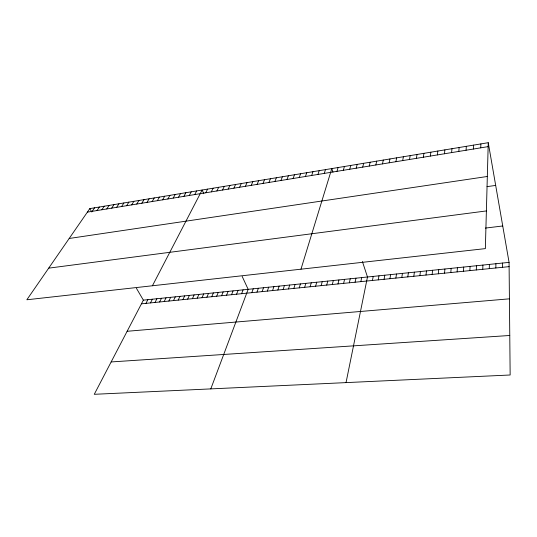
<?xml version="1.0" encoding="UTF-8"?>
<svg xmlns="http://www.w3.org/2000/svg" width="537" height="537" viewBox="0 0 537 537"><rect width="100%" height="100%" fill="white"/><g stroke="black" fill="none" stroke-linecap="round" stroke-linejoin="round"><path stroke-width="0.81" d="M502.457 267.312L502.464 263.049M495.852 267.983L495.899 263.727M489.294 268.648L489.382 264.405M488.254 142.694L485.354 248.618L26.85 299.774L89.82 208.604L488.254 142.694L509.069 262.371L510.15 374.994L94.27 394.306L143.366 300.143L509.069 262.371M482.77 269.305L482.904 265.07M480.729 147.843L480.89 143.909M476.299 269.957L476.467 265.734M469.862 270.608L470.076 266.399M473.366 149.044L473.58 145.124M463.471 271.259L463.726 267.05M466.062 150.239L466.331 146.319M457.128 271.897L457.417 267.701M450.818 272.534L451.147 268.352M458.813 151.421L459.128 147.514M444.555 273.172L444.918 268.997M451.61 152.595L451.979 148.695M438.326 273.796L438.736 269.634M432.144 274.427L432.587 270.265M444.468 153.763L444.884 149.87M425.995 275.045L426.479 270.896M437.373 154.925L437.843 151.031M419.894 275.662L420.411 271.527M413.826 276.28L414.376 272.152M430.338 156.072L430.855 152.193M407.798 276.884L408.388 272.769M423.351 157.22L423.915 153.34M401.81 277.495L402.435 273.38M416.41 158.348L417.021 154.475M395.856 278.092L396.514 273.998M389.943 278.69L390.634 274.602M409.523 159.476L410.181 155.609M384.069 279.287L384.794 275.206M402.69 160.597L403.394 156.73M378.229 279.878L378.988 275.803M372.43 280.462L373.222 276.401M395.903 161.704L396.648 157.844M346.036 382.613L367.483 276.991L362.381 261.479M389.164 162.805L389.956 158.952M360.851 281.636L361.703 277.589M382.478 163.899L383.311 160.053M355.071 282.22L355.957 278.186M349.325 282.798L350.245 278.777M375.833 164.98L376.712 161.147M343.62 283.375L344.573 279.361M369.241 166.061L370.161 162.228M337.954 283.952L338.934 279.945M332.316 284.523L333.329 280.522M362.697 167.128L363.656 163.308M326.718 285.087L327.758 281.099M356.192 168.195L357.199 164.376M321.153 285.65L322.227 281.67M349.741 169.249L350.782 165.436M315.622 286.208L316.723 282.234M310.124 286.765L311.259 282.804M343.331 170.296L344.412 166.49M304.667 287.315L305.822 283.361M336.968 171.337L338.088 167.537M299.237 287.866L300.418 283.919M300.968 269.191L331.806 168.571L332.974 172.122M293.84 288.416L295.055 284.476M288.476 288.953L289.718 285.026M324.274 173.411L325.476 169.618M283.14 289.497L284.409 285.577M317.951 174.444L319.193 170.659M277.844 290.027L279.139 286.12M311.675 175.465L312.95 171.692M272.574 290.564L273.897 286.657M267.339 291.094L268.688 287.201M305.439 176.485L306.755 172.719M262.137 291.618L263.513 287.731M256.961 292.141L258.364 288.262M299.25 177.499L300.599 173.733M251.819 292.665L253.242 288.792M293.101 178.506L294.484 174.747M210.793 388.895L248.154 289.322L242.2 276.474M286.993 179.499L288.416 175.753M241.63 293.692L243.1 289.839M280.932 180.492L282.388 176.747M236.575 294.202L238.072 290.363M231.554 294.712L233.071 290.879M274.91 181.479L276.401 177.74M226.56 295.216L228.104 291.39M221.6 295.719L223.164 291.9M268.93 182.452L270.453 178.72M216.659 296.216L218.25 292.41M262.989 183.426L264.546 179.7M211.759 296.713L213.37 292.913M257.089 184.386L258.68 180.674M206.879 297.209L208.517 293.417M202.033 297.699L203.684 293.914M251.229 185.346L252.853 181.634M197.207 298.183L198.885 294.41M245.409 186.299L247.06 182.593M192.414 298.673L194.112 294.9M187.648 299.149L189.366 295.39M239.623 187.238L241.314 183.54M182.909 299.633L184.654 295.88M233.884 188.178L235.602 184.486M178.197 300.109L179.962 296.364M228.178 189.111L229.93 185.426M173.511 300.579L175.297 296.847M168.853 301.056L170.659 297.323M222.513 190.038L224.291 186.359M164.221 301.519L166.04 297.8M216.888 190.957L218.693 187.285M159.617 301.989L161.456 298.277M155.032 302.452L156.898 298.747M211.296 191.87L213.135 188.205M150.481 302.908L152.36 299.216M205.738 192.776L207.611 189.118M145.95 303.371L147.85 299.68M152.427 285.765L202.12 190.024L203.825 193.716M194.743 194.575L196.663 190.93M189.292 195.468L191.246 191.823M183.882 196.354L185.862 192.716M178.506 197.227L180.513 193.602M173.169 198.099L175.203 194.481M167.859 198.972L169.92 195.354M162.59 199.831L164.678 196.22M157.354 200.69L159.462 197.086M152.146 201.536L154.28 197.938M146.977 202.382L149.138 198.791M141.835 203.221L144.023 199.636M136.734 204.06L138.942 200.476M131.659 204.886L133.888 201.315M126.618 205.711L128.873 202.14M121.604 206.53L123.879 202.966M116.623 207.342L118.925 203.792M111.676 208.155L113.998 204.604M106.762 208.953L109.105 205.416M101.876 209.752L104.238 206.215M97.016 210.544L99.405 207.02M92.189 211.336L94.599 207.812M87.39 212.122L488.146 146.628M69.192 238.475L487.334 176.478M487.025 186.648L495.685 185.406M48.692 268.151L486.388 210.927M485.361 228.091L502.739 225.97M141.446 303.828L509.11 266.641M127.128 331.282L509.418 298.834M111.146 361.945L509.774 335.484M89.82 208.604L91.793 211.981M136.398 288.228L143.366 300.143"/></g></svg>
